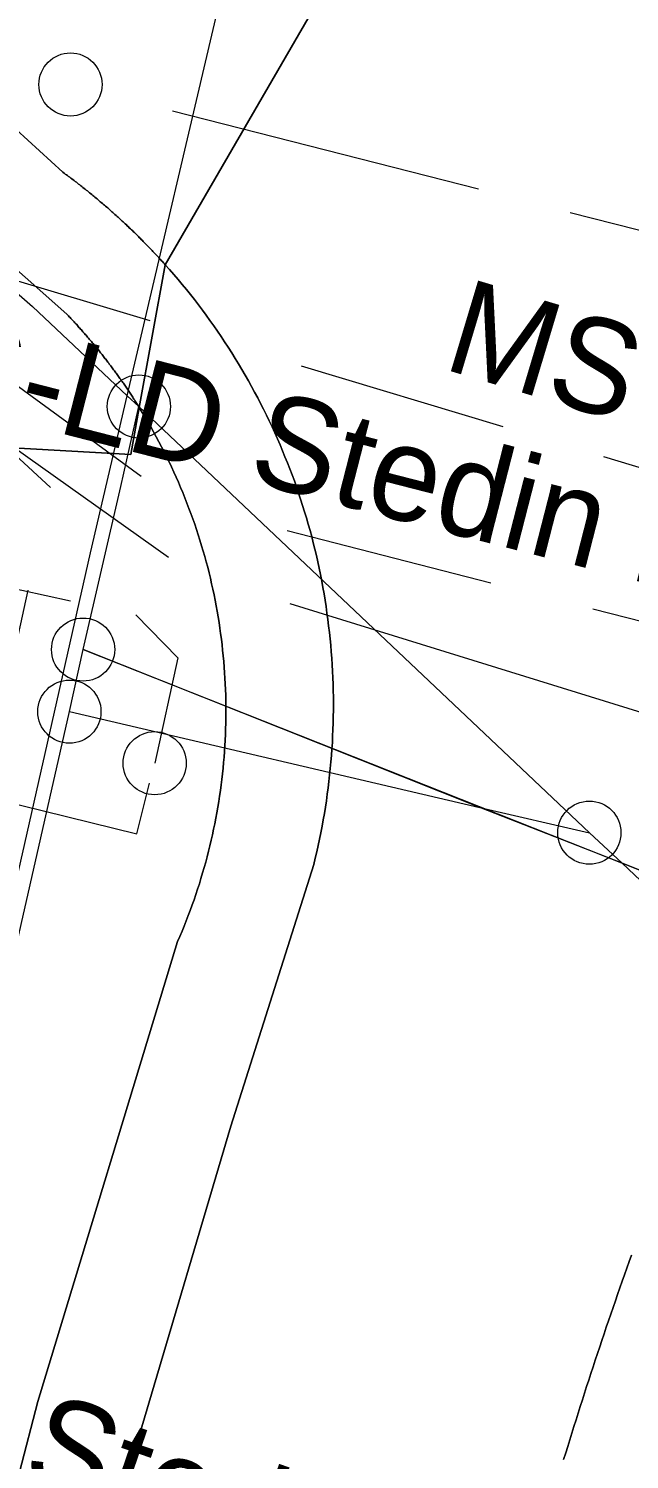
# Model space of a CAD drawing. Header units: metres. Extents: x 104718 to 105139, y 425172 to 425468.
# Drawn here: x 104802.12 to 104807.83, y 425300.92 to 425314.51 of the extents above; entities that cross this region are included whole.
import ezdxf
from ezdxf.enums import TextEntityAlignment as Align

# ---------------------------------------------------------------- set-up
doc = ezdxf.new("R2010")
doc.units = ezdxf.units.M
doc.header["$MEASUREMENT"] = 0
for name, pattern in [('KL-GAS_LD-SO', [13, 4, -2, 4, -3]), ('KL-LS-SO', [13, 4, -2, 4, -3]), ('KL-MS-SO', [13, 4, -2, 4, -3]), ('KL-WATER-SO', [9.5, 7, -2.5]), ('RI-GWA-SO', [18.45, 6, -1.8, 1.75, -1.8, 1.75, -1.8, 1.75, -1.8])]:
    doc.linetypes.add(name, pattern=pattern)
for name, color, linetype, lineweight in [('B-OI-KL-DATA_HULPSTUK-S', 90, 'Continuous', 18), ('B-OI-KL-DATA_MANTELBUIS-G', 90, 'Continuous', 18), ('B-OI-KL-ET_HULPSTUK-S', 10, 'Continuous', 18), ('B-OI-KL-ET_LS-G', 190, 'KL-LS-SO', 18), ('B-OI-KL-ET_MS-G', 130, 'KL-MS-SO', 18), ('B-OI-KL-ET_MS-T', 130, 'KL-MS-SO', 18), ('B-OI-KL-GAS_LD-G', 50, 'KL-GAS_LD-SO', 18), ('B-OI-KL-GAS_LD-T', 50, 'KL-GAS_LD-SO', 18), ('B-OI-KL-WATER_TRANSPORTLEIDING-G', 170, 'KL-WATER-SO', 18), ('B-OI-RI-GWA_RIOOLLEIDING-G', 30, 'RI-GWA-SO', 18), ('B-OI-RI-GWA_RIOOLPUT-S', 30, 'Continuous', 18), ('B-XX-VH-OPENVERHARDING_SIERBESTRATING-G', 90, 'Continuous', 18), ('B-XX-VH-OPENVERHARDING_STRAATBAKSTEEN-G', 90, 'Continuous', 18)]:
    doc.layers.add(name, color=color, linetype=linetype, lineweight=lineweight)

msp = doc.modelspace()

# ---------------------------------------------------------------- linework, layer by layer
at = {"layer": 'B-OI-KL-DATA_HULPSTUK-S'}
for centre in [(104803.17, 425310.92), (104803.17, 425310.92), (104803.17, 425310.92), (104802.64, 425308.61), (104802.64, 425308.61), (104802.64, 425308.61), (104802.51, 425308.02), (104802.51, 425308.02), (104802.51, 425308.02), (104807.45, 425306.87), (104807.45, 425306.87), (104807.45, 425306.87)]:
    msp.add_circle(centre, 0.3, dxfattribs=at)
at = {"layer": 'B-OI-KL-DATA_MANTELBUIS-G', "ltscale": 0.5, "flags": 128}
for points in [[(104906.97, 425368.44), (104906.94, 425368.4), (104906.17, 425367.3), (104902.22, 425361.65), (104892.71, 425362.61), (104891.59, 425362.75), (104890.46, 425362.8), (104889.33, 425362.74), (104888.21, 425362.58), (104887.11, 425362.33), (104886.03, 425361.98), (104884.99, 425361.54), (104879.01, 425358.45), (104839.67, 425336.35), (104828.03, 425328.9), (104823.01, 425323.59), (104820.31, 425317.24), (104815.59, 425308.8), (104813.34, 425304.79), (104811.19, 425305.22), (104807.76, 425306.58), (104806.41, 425307.11), (104802.64, 425308.61), (104802.64, 425308.61)], [(104796.14, 425280.85), (104796.57, 425282.69), (104798.8, 425292.26), (104799.43, 425295.02), (104802.71, 425309.53), (104803.06, 425311.02), (104803.96, 425314.87), (104805.54, 425320.8), (104806.07, 425322.8), (104817.51, 425332.28), (104829.68, 425340.81)], [(104799.23, 425314.43), (104802.16, 425311.87), (104803.06, 425311.02), (104803.17, 425310.92)], [(104802.64, 425308.61), (104802.64, 425308.61), (104803, 425310.16), (104803.17, 425310.92)], [(104803.17, 425310.92), (104807.45, 425306.87)], [(104802.51, 425308.02), (104802.64, 425308.61)], [(104802.64, 425308.61), (104811.19, 425305.22)], [(104802.64, 425308.61), (104811.19, 425305.22)], [(104796.12, 425280.86), (104796.57, 425282.69), (104799.65, 425295.43), (104802.51, 425308.02)], [(104802.51, 425308.02), (104806.41, 425307.11), (104807.45, 425306.87)], [(104807.45, 425306.87), (104807.76, 425306.58), (104812.76, 425301.85)]]:
    msp.add_lwpolyline(points, dxfattribs=at)
at = {"layer": 'B-OI-KL-ET_HULPSTUK-S'}
msp.add_circle((104803.32, 425307.53), 0.3, dxfattribs=at)
at = {"layer": 'B-OI-KL-ET_LS-G', "ltscale": 0.5, "flags": 128}
for points in [[(104801.69, 425307.22), (104802.33, 425310.15), (104800.21, 425312.11), (104799.45, 425312.81), (104799.14, 425313.1)], [(104801.49, 425308.05), (104801.76, 425309.24), (104803.14, 425308.94)], [(104803.14, 425308.94), (104803.54, 425308.53), (104803.32, 425307.53)], [(104801.69, 425307.22), (104803.15, 425306.86), (104803.32, 425307.53)]]:
    msp.add_lwpolyline(points, dxfattribs=at)
at = {"layer": 'B-OI-KL-ET_MS-G', "ltscale": 0.5, "flags": 128}
msp.add_lwpolyline([(104799.23, 425314.47), (104801.63, 425312.23), (104815.56, 425308.05), (104815.84, 425307.93), (104816.1, 425307.76), (104816.33, 425307.54), (104816.51, 425307.29), (104816.85, 425306.72)], dxfattribs=at)
at = {"layer": 'B-OI-KL-GAS_LD-G', "ltscale": 0.5, "flags": 128}
msp.add_lwpolyline([(104799.15, 425313.2), (104800.9, 425311.93), (104803.53, 425310.01), (104812.11, 425307.81)], dxfattribs=at)
at = {"layer": 'B-OI-KL-WATER_TRANSPORTLEIDING-G', "ltscale": 0.5, "flags": 128}
msp.add_lwpolyline([(104811.99, 425305.97), (104811.41, 425306.94), (104804.2, 425309.17), (104803.67, 425309.33), (104799.31, 425312.42), (104799.1, 425312.56)], dxfattribs=at)
at = {"layer": 'B-OI-RI-GWA_RIOOLLEIDING-G', "ltscale": 0.5, "flags": 128}
msp.add_lwpolyline([(104803.49, 425313.73), (104816.43, 425310.42)], dxfattribs=at)
at = {"layer": 'B-OI-RI-GWA_RIOOLPUT-S'}
msp.add_circle((104802.52, 425313.98), 0.3, dxfattribs=at)
at = {"layer": 'B-XX-VH-OPENVERHARDING_SIERBESTRATING-G', "ltscale": 0.5}
for points in [[(104799.453, 425315.887), (104802.449, 425313.145), (104802.449, 425313.145), (104802.46, 425313.137), (104802.47, 425313.129), (104802.481, 425313.121), (104802.492, 425313.114), (104802.502, 425313.106), (104802.513, 425313.098), (104802.524, 425313.09), (104802.534, 425313.082), (104802.545, 425313.074), (104802.555, 425313.066), (104802.566, 425313.058), (104802.576, 425313.05), (104802.587, 425313.041), (104802.597, 425313.033), (104802.608, 425313.025), (104802.618, 425313.017), (104802.629, 425313.009), (104802.639, 425313.001), (104802.649, 425312.992), (104802.66, 425312.984), (104802.67, 425312.976), (104802.681, 425312.968), (104802.691, 425312.959), (104802.701, 425312.951), (104802.711, 425312.943), (104802.722, 425312.934), (104802.732, 425312.926), (104802.742, 425312.917), (104802.752, 425312.909), (104802.763, 425312.9), (104802.773, 425312.892), (104802.783, 425312.883), (104802.793, 425312.875), (104802.803, 425312.866), (104802.813, 425312.858), (104802.824, 425312.849), (104802.834, 425312.84), (104802.844, 425312.832), (104802.854, 425312.823), (104802.864, 425312.814), (104802.874, 425312.806), (104802.884, 425312.797), (104802.894, 425312.788), (104802.904, 425312.78), (104802.914, 425312.771), (104802.923, 425312.762), (104802.933, 425312.753), (104802.943, 425312.744), (104802.953, 425312.735), (104802.963, 425312.726), (104802.973, 425312.718), (104802.983, 425312.709), (104802.992, 425312.7), (104803.002, 425312.691), (104803.012, 425312.682), (104803.022, 425312.673), (104803.031, 425312.664), (104803.041, 425312.655), (104803.051, 425312.645), (104803.06, 425312.636), (104803.07, 425312.627), (104803.079, 425312.618), (104803.089, 425312.609), (104803.099, 425312.6), (104803.108, 425312.591), (104803.118, 425312.581), (104803.127, 425312.572), (104803.137, 425312.563), (104803.146, 425312.554), (104803.156, 425312.544), (104803.165, 425312.535), (104803.174, 425312.526), (104803.184, 425312.516), (104803.193, 425312.507), (104803.203, 425312.497), (104803.212, 425312.488), (104803.221, 425312.479), (104803.231, 425312.469), (104803.24, 425312.46), (104803.249, 425312.45), (104803.258, 425312.441), (104803.267, 425312.431), (104803.277, 425312.422), (104803.286, 425312.412), (104803.295, 425312.402), (104803.304, 425312.393), (104803.313, 425312.383), (104803.322, 425312.373), (104803.331, 425312.364), (104803.34, 425312.354), (104803.35, 425312.344), (104803.359, 425312.335), (104803.367, 425312.325), (104803.376, 425312.315), (104803.385, 425312.305), (104803.394, 425312.296), (104803.403, 425312.286), (104803.412, 425312.276), (104803.421, 425312.266), (104803.421, 425312.266), (104805.412, 425315.705)], [(104805.412, 425315.705), (104803.421, 425312.266), (104803.421, 425312.266), (104803.462, 425312.22), (104803.502, 425312.173), (104803.542, 425312.126), (104803.582, 425312.079), (104803.621, 425312.031), (104803.66, 425311.983), (104803.698, 425311.935), (104803.735, 425311.886), (104803.773, 425311.836), (104803.809, 425311.787), (104803.845, 425311.737), (104803.881, 425311.687), (104803.916, 425311.636), (104803.951, 425311.585), (104803.985, 425311.533), (104804.019, 425311.482), (104804.052, 425311.43), (104804.085, 425311.377), (104804.117, 425311.325), (104804.148, 425311.272), (104804.18, 425311.219), (104804.21, 425311.165), (104804.24, 425311.111), (104804.27, 425311.057), (104804.299, 425311.002), (104804.327, 425310.948), (104804.355, 425310.893), (104804.382, 425310.837), (104804.409, 425310.782), (104804.435, 425310.726), (104804.461, 425310.67), (104804.486, 425310.613), (104804.511, 425310.557), (104804.535, 425310.5), (104804.558, 425310.443), (104804.581, 425310.386), (104804.604, 425310.328), (104804.625, 425310.27), (104804.647, 425310.213), (104804.667, 425310.154), (104804.687, 425310.096), (104804.707, 425310.038), (104804.726, 425309.979), (104804.744, 425309.92), (104804.762, 425309.861), (104804.779, 425309.802), (104804.796, 425309.742), (104804.812, 425309.683), (104804.827, 425309.623), (104804.842, 425309.563), (104804.856, 425309.503), (104804.87, 425309.443), (104804.883, 425309.382), (104804.895, 425309.322), (104804.907, 425309.261), (104804.918, 425309.201), (104804.929, 425309.14), (104804.939, 425309.079), (104804.949, 425309.018), (104804.957, 425308.957), (104804.966, 425308.896), (104804.973, 425308.835), (104804.98, 425308.773), (104804.987, 425308.712), (104804.993, 425308.651), (104804.998, 425308.589), (104805.003, 425308.528), (104805.007, 425308.466), (104805.01, 425308.404), (104805.013, 425308.343), (104805.015, 425308.281), (104805.017, 425308.22), (104805.018, 425308.158), (104805.018, 425308.096), (104805.018, 425308.034), (104805.017, 425307.973), (104805.015, 425307.911), (104805.013, 425307.849), (104805.011, 425307.788), (104805.008, 425307.726), (104805.004, 425307.665), (104804.999, 425307.603), (104804.994, 425307.542), (104804.988, 425307.48), (104804.982, 425307.419), (104804.975, 425307.357), (104804.968, 425307.296), (104804.96, 425307.235), (104804.951, 425307.174), (104804.942, 425307.113), (104804.932, 425307.052), (104804.921, 425306.991), (104804.91, 425306.931), (104804.898, 425306.87), (104804.886, 425306.81), (104804.873, 425306.749), (104804.86, 425306.689), (104804.846, 425306.629), (104804.831, 425306.569), (104804.831, 425306.569), (104804.044, 425304.08), (104803.197, 425301.225), (104801.561, 425295.055)], [(104807.205, 425300.913), (104807.225, 425300.976), (104807.244, 425301.039), (104807.264, 425301.102), (104807.284, 425301.165), (104807.303, 425301.228), (104807.323, 425301.291), (104807.343, 425301.354), (104807.363, 425301.417), (104807.384, 425301.48), (104807.404, 425301.543), (104807.424, 425301.606), (104807.445, 425301.669), (104807.465, 425301.732), (104807.486, 425301.794), (104807.506, 425301.857), (104807.527, 425301.92), (104807.548, 425301.983), (104807.569, 425302.045), (104807.59, 425302.108), (104807.611, 425302.171), (104807.633, 425302.233), (104807.654, 425302.296), (104807.675, 425302.358), (104807.697, 425302.421), (104807.718, 425302.483), (104807.74, 425302.545), (104807.762, 425302.608), (104807.784, 425302.67), (104807.806, 425302.733), (104807.828, 425302.795), (104807.85, 425302.857)]]:
    msp.add_lwpolyline(points, dxfattribs=at)
at = {"layer": 'B-XX-VH-OPENVERHARDING_STRAATBAKSTEEN-G', "ltscale": 0.5}
for points in [[(104798.639, 425315.216), (104802.486, 425311.797), (104802.486, 425311.797), (104802.494, 425311.789), (104802.502, 425311.781), (104802.509, 425311.772), (104802.517, 425311.764), (104802.525, 425311.756), (104802.533, 425311.748), (104802.54, 425311.739), (104802.548, 425311.731), (104802.556, 425311.723), (104802.563, 425311.714), (104802.571, 425311.706), (104802.579, 425311.698), (104802.586, 425311.689), (104802.594, 425311.681), (104802.601, 425311.672), (104802.609, 425311.664), (104802.616, 425311.655), (104802.624, 425311.647), (104802.631, 425311.639), (104802.639, 425311.63), (104802.646, 425311.621), (104802.654, 425311.613), (104802.661, 425311.604), (104802.669, 425311.596), (104802.676, 425311.587), (104802.683, 425311.579), (104802.691, 425311.57), (104802.698, 425311.561), (104802.705, 425311.553), (104802.713, 425311.544), (104802.72, 425311.536), (104802.727, 425311.527), (104802.735, 425311.518), (104802.742, 425311.509), (104802.749, 425311.501), (104802.756, 425311.492), (104802.763, 425311.483), (104802.771, 425311.474), (104802.778, 425311.466), (104802.785, 425311.457), (104802.792, 425311.448), (104802.799, 425311.439), (104802.806, 425311.43), (104802.813, 425311.422), (104802.82, 425311.413), (104802.827, 425311.404), (104802.834, 425311.395), (104802.841, 425311.386), (104802.848, 425311.377), (104802.855, 425311.368), (104802.862, 425311.359), (104802.869, 425311.35), (104802.876, 425311.341), (104802.883, 425311.332), (104802.889, 425311.323), (104802.896, 425311.314), (104802.903, 425311.305), (104802.91, 425311.296), (104802.917, 425311.287), (104802.923, 425311.278), (104802.93, 425311.269), (104802.937, 425311.26), (104802.944, 425311.25), (104802.95, 425311.241), (104802.957, 425311.232), (104802.964, 425311.223), (104802.97, 425311.214), (104802.977, 425311.205), (104802.983, 425311.195), (104802.99, 425311.186), (104802.997, 425311.177), (104803.003, 425311.168), (104803.01, 425311.158), (104803.016, 425311.149), (104803.023, 425311.14), (104803.029, 425311.131), (104803.035, 425311.121), (104803.042, 425311.112), (104803.048, 425311.103), (104803.055, 425311.093), (104803.061, 425311.084), (104803.067, 425311.074), (104803.074, 425311.065), (104803.08, 425311.056), (104803.086, 425311.046), (104803.092, 425311.037), (104803.099, 425311.027), (104803.105, 425311.018), (104803.111, 425311.008), (104803.117, 425310.999), (104803.123, 425310.989), (104803.13, 425310.98), (104803.136, 425310.97), (104803.142, 425310.961), (104803.148, 425310.951), (104803.154, 425310.942), (104803.16, 425310.932), (104803.166, 425310.923), (104803.172, 425310.913), (104803.172, 425310.913), (104803.174, 425310.909), (104803.421, 425312.266), (104803.421, 425312.266), (104803.412, 425312.276), (104803.403, 425312.286), (104803.394, 425312.296), (104803.385, 425312.305), (104803.376, 425312.315), (104803.367, 425312.325), (104803.359, 425312.335), (104803.35, 425312.344), (104803.34, 425312.354), (104803.331, 425312.364), (104803.322, 425312.373), (104803.313, 425312.383), (104803.304, 425312.393), (104803.295, 425312.402), (104803.286, 425312.412), (104803.277, 425312.422), (104803.267, 425312.431), (104803.258, 425312.441), (104803.249, 425312.45), (104803.24, 425312.46), (104803.231, 425312.469), (104803.221, 425312.479), (104803.212, 425312.488), (104803.203, 425312.497), (104803.193, 425312.507), (104803.184, 425312.516), (104803.174, 425312.526), (104803.165, 425312.535), (104803.156, 425312.544), (104803.146, 425312.554), (104803.137, 425312.563), (104803.127, 425312.572), (104803.118, 425312.581), (104803.108, 425312.591), (104803.099, 425312.6), (104803.089, 425312.609), (104803.079, 425312.618), (104803.07, 425312.627), (104803.06, 425312.636), (104803.051, 425312.645), (104803.041, 425312.655), (104803.031, 425312.664), (104803.022, 425312.673), (104803.012, 425312.682), (104803.002, 425312.691), (104802.992, 425312.7), (104802.983, 425312.709), (104802.973, 425312.718), (104802.963, 425312.726), (104802.953, 425312.735), (104802.943, 425312.744), (104802.933, 425312.753), (104802.923, 425312.762), (104802.914, 425312.771), (104802.904, 425312.78), (104802.894, 425312.788), (104802.884, 425312.797), (104802.874, 425312.806), (104802.864, 425312.814), (104802.854, 425312.823), (104802.844, 425312.832), (104802.834, 425312.84), (104802.824, 425312.849), (104802.813, 425312.858), (104802.803, 425312.866), (104802.793, 425312.875), (104802.783, 425312.883), (104802.773, 425312.892), (104802.763, 425312.9), (104802.752, 425312.909), (104802.742, 425312.917), (104802.732, 425312.926), (104802.722, 425312.934), (104802.711, 425312.943), (104802.701, 425312.951), (104802.691, 425312.959), (104802.681, 425312.968), (104802.67, 425312.976), (104802.66, 425312.984), (104802.649, 425312.992), (104802.639, 425313.001), (104802.629, 425313.009), (104802.618, 425313.017), (104802.608, 425313.025), (104802.597, 425313.033), (104802.587, 425313.041), (104802.576, 425313.05), (104802.566, 425313.058), (104802.555, 425313.066), (104802.545, 425313.074), (104802.534, 425313.082), (104802.524, 425313.09), (104802.513, 425313.098), (104802.502, 425313.106), (104802.492, 425313.114), (104802.481, 425313.121), (104802.47, 425313.129), (104802.46, 425313.137), (104802.449, 425313.145), (104802.449, 425313.145), (104799.453, 425315.887)], [(104801.242, 425310.568), (104803.093, 425310.463), (104803.174, 425310.909), (104803.172, 425310.913), (104803.172, 425310.913), (104803.166, 425310.923), (104803.16, 425310.932), (104803.154, 425310.942), (104803.148, 425310.951), (104803.142, 425310.961), (104803.136, 425310.97), (104803.13, 425310.98), (104803.123, 425310.989), (104803.117, 425310.999), (104803.111, 425311.008), (104803.105, 425311.018), (104803.099, 425311.027), (104803.092, 425311.037), (104803.086, 425311.046), (104803.08, 425311.056), (104803.074, 425311.065), (104803.067, 425311.074), (104803.061, 425311.084), (104803.055, 425311.093), (104803.048, 425311.103), (104803.042, 425311.112), (104803.035, 425311.121), (104803.029, 425311.131), (104803.023, 425311.14), (104803.016, 425311.149), (104803.01, 425311.158), (104803.003, 425311.168), (104802.997, 425311.177), (104802.99, 425311.186), (104802.983, 425311.195), (104802.977, 425311.205), (104802.97, 425311.214), (104802.964, 425311.223), (104802.957, 425311.232), (104802.95, 425311.241), (104802.944, 425311.25), (104802.937, 425311.26), (104802.93, 425311.269), (104802.923, 425311.278), (104802.917, 425311.287), (104802.91, 425311.296), (104802.903, 425311.305), (104802.896, 425311.314), (104802.889, 425311.323), (104802.883, 425311.332), (104802.876, 425311.341), (104802.869, 425311.35), (104802.862, 425311.359), (104802.855, 425311.368), (104802.848, 425311.377), (104802.841, 425311.386), (104802.834, 425311.395), (104802.827, 425311.404), (104802.82, 425311.413), (104802.813, 425311.422), (104802.806, 425311.43), (104802.799, 425311.439), (104802.792, 425311.448), (104802.785, 425311.457), (104802.778, 425311.466), (104802.771, 425311.474), (104802.763, 425311.483), (104802.756, 425311.492), (104802.749, 425311.501), (104802.742, 425311.509), (104802.735, 425311.518), (104802.727, 425311.527), (104802.72, 425311.536), (104802.713, 425311.544), (104802.705, 425311.553), (104802.698, 425311.561), (104802.691, 425311.57), (104802.683, 425311.579), (104802.676, 425311.587), (104802.669, 425311.596), (104802.661, 425311.604), (104802.654, 425311.613), (104802.646, 425311.621), (104802.639, 425311.63), (104802.631, 425311.639), (104802.624, 425311.647), (104802.616, 425311.655), (104802.609, 425311.664), (104802.601, 425311.672), (104802.594, 425311.681), (104802.586, 425311.689), (104802.579, 425311.698), (104802.571, 425311.706), (104802.563, 425311.714), (104802.556, 425311.723), (104802.548, 425311.731), (104802.54, 425311.739), (104802.533, 425311.748), (104802.525, 425311.756), (104802.517, 425311.764), (104802.509, 425311.772), (104802.502, 425311.781), (104802.494, 425311.789), (104802.486, 425311.797), (104802.486, 425311.797), (104798.639, 425315.216)], [(104801.561, 425295.055), (104803.197, 425301.225), (104804.044, 425304.08), (104804.831, 425306.569), (104804.831, 425306.569), (104804.846, 425306.629), (104804.86, 425306.689), (104804.873, 425306.749), (104804.886, 425306.81), (104804.898, 425306.87), (104804.91, 425306.931), (104804.921, 425306.991), (104804.932, 425307.052), (104804.942, 425307.113), (104804.951, 425307.174), (104804.96, 425307.235), (104804.968, 425307.296), (104804.975, 425307.357), (104804.982, 425307.419), (104804.988, 425307.48), (104804.994, 425307.542), (104804.999, 425307.603), (104805.004, 425307.665), (104805.008, 425307.726), (104805.011, 425307.788), (104805.013, 425307.849), (104805.015, 425307.911), (104805.017, 425307.973), (104805.018, 425308.034), (104805.018, 425308.096), (104805.018, 425308.158), (104805.017, 425308.22), (104805.015, 425308.281), (104805.013, 425308.343), (104805.01, 425308.404), (104805.007, 425308.466), (104805.003, 425308.528), (104804.998, 425308.589), (104804.993, 425308.651), (104804.987, 425308.712), (104804.98, 425308.773), (104804.973, 425308.835), (104804.966, 425308.896), (104804.957, 425308.957), (104804.949, 425309.018), (104804.939, 425309.079), (104804.929, 425309.14), (104804.918, 425309.201), (104804.907, 425309.261), (104804.895, 425309.322), (104804.883, 425309.382), (104804.87, 425309.443), (104804.856, 425309.503), (104804.842, 425309.563), (104804.827, 425309.623), (104804.812, 425309.683), (104804.796, 425309.742), (104804.779, 425309.802), (104804.762, 425309.861), (104804.744, 425309.92), (104804.726, 425309.979), (104804.707, 425310.038), (104804.687, 425310.096), (104804.667, 425310.154), (104804.647, 425310.213), (104804.625, 425310.27), (104804.604, 425310.328), (104804.581, 425310.386), (104804.558, 425310.443), (104804.535, 425310.5), (104804.511, 425310.557), (104804.486, 425310.613), (104804.461, 425310.67), (104804.435, 425310.726), (104804.409, 425310.782), (104804.382, 425310.837), (104804.355, 425310.893), (104804.327, 425310.948), (104804.299, 425311.002), (104804.27, 425311.057), (104804.24, 425311.111), (104804.21, 425311.165), (104804.18, 425311.219), (104804.148, 425311.272), (104804.117, 425311.325), (104804.085, 425311.377), (104804.052, 425311.43), (104804.019, 425311.482), (104803.985, 425311.533), (104803.951, 425311.585), (104803.916, 425311.636), (104803.881, 425311.687), (104803.845, 425311.737), (104803.809, 425311.787), (104803.773, 425311.836), (104803.735, 425311.886), (104803.698, 425311.935), (104803.66, 425311.983), (104803.621, 425312.031), (104803.582, 425312.079), (104803.542, 425312.126), (104803.502, 425312.173), (104803.462, 425312.22), (104803.421, 425312.266), (104803.421, 425312.266), (104803.174, 425310.909), (104803.174, 425310.909), (104803.202, 425310.863), (104803.23, 425310.818), (104803.257, 425310.772), (104803.283, 425310.725), (104803.31, 425310.679), (104803.335, 425310.632), (104803.361, 425310.585), (104803.385, 425310.537), (104803.41, 425310.49), (104803.434, 425310.442), (104803.457, 425310.394), (104803.48, 425310.346), (104803.502, 425310.297), (104803.524, 425310.248), (104803.546, 425310.2), (104803.567, 425310.15), (104803.588, 425310.101), (104803.608, 425310.051), (104803.627, 425310.002), (104803.646, 425309.952), (104803.665, 425309.902), (104803.683, 425309.851), (104803.701, 425309.801), (104803.718, 425309.75), (104803.734, 425309.7), (104803.75, 425309.649), (104803.766, 425309.597), (104803.781, 425309.546), (104803.796, 425309.495), (104803.81, 425309.443), (104803.824, 425309.392), (104803.837, 425309.34), (104803.849, 425309.288), (104803.861, 425309.236), (104803.873, 425309.184), (104803.884, 425309.131), (104803.895, 425309.079), (104803.905, 425309.026), (104803.914, 425308.974), (104803.923, 425308.921), (104803.932, 425308.868), (104803.94, 425308.815), (104803.947, 425308.763), (104803.954, 425308.71), (104803.961, 425308.656), (104803.966, 425308.603), (104803.972, 425308.55), (104803.977, 425308.497), (104803.981, 425308.444), (104803.985, 425308.39), (104803.988, 425308.337), (104803.991, 425308.284), (104803.993, 425308.23), (104803.995, 425308.177), (104803.996, 425308.123), (104803.997, 425308.07), (104803.997, 425308.016), (104803.997, 425307.963), (104803.996, 425307.91), (104803.994, 425307.856), (104803.992, 425307.803), (104803.99, 425307.749), (104803.987, 425307.696), (104803.984, 425307.643), (104803.98, 425307.589), (104803.975, 425307.536), (104803.97, 425307.483), (104803.964, 425307.43), (104803.958, 425307.377), (104803.952, 425307.324), (104803.945, 425307.271), (104803.937, 425307.218), (104803.929, 425307.165), (104803.92, 425307.112), (104803.911, 425307.059), (104803.901, 425307.007), (104803.891, 425306.954), (104803.88, 425306.902), (104803.869, 425306.85), (104803.857, 425306.798), (104803.845, 425306.746), (104803.832, 425306.694), (104803.819, 425306.642), (104803.805, 425306.59), (104803.791, 425306.539), (104803.776, 425306.487), (104803.76, 425306.436), (104803.745, 425306.385), (104803.728, 425306.334), (104803.711, 425306.284), (104803.694, 425306.233), (104803.676, 425306.183), (104803.658, 425306.132), (104803.639, 425306.082), (104803.62, 425306.032), (104803.6, 425305.983), (104803.58, 425305.933), (104803.559, 425305.884), (104803.538, 425305.835), (104803.538, 425305.835), (104802.211, 425301.464), (104802.035, 425300.793)], [(104802.035, 425300.793), (104802.211, 425301.464), (104803.538, 425305.835), (104803.538, 425305.835), (104803.559, 425305.884), (104803.58, 425305.933), (104803.6, 425305.983), (104803.62, 425306.032), (104803.639, 425306.082), (104803.658, 425306.132), (104803.676, 425306.183), (104803.694, 425306.233), (104803.711, 425306.284), (104803.728, 425306.334), (104803.745, 425306.385), (104803.76, 425306.436), (104803.776, 425306.487), (104803.791, 425306.539), (104803.805, 425306.59), (104803.819, 425306.642), (104803.832, 425306.694), (104803.845, 425306.746), (104803.857, 425306.798), (104803.869, 425306.85), (104803.88, 425306.902), (104803.891, 425306.954), (104803.901, 425307.007), (104803.911, 425307.059), (104803.92, 425307.112), (104803.929, 425307.165), (104803.937, 425307.218), (104803.945, 425307.271), (104803.952, 425307.324), (104803.958, 425307.377), (104803.964, 425307.43), (104803.97, 425307.483), (104803.975, 425307.536), (104803.98, 425307.589), (104803.984, 425307.643), (104803.987, 425307.696), (104803.99, 425307.749), (104803.992, 425307.803), (104803.994, 425307.856), (104803.996, 425307.91), (104803.997, 425307.963), (104803.997, 425308.016), (104803.997, 425308.07), (104803.996, 425308.123), (104803.995, 425308.177), (104803.993, 425308.23), (104803.991, 425308.284), (104803.988, 425308.337), (104803.985, 425308.39), (104803.981, 425308.444), (104803.977, 425308.497), (104803.972, 425308.55), (104803.966, 425308.603), (104803.961, 425308.656), (104803.954, 425308.71), (104803.947, 425308.763), (104803.94, 425308.815), (104803.932, 425308.868), (104803.923, 425308.921), (104803.914, 425308.974), (104803.905, 425309.026), (104803.895, 425309.079), (104803.884, 425309.131), (104803.873, 425309.184), (104803.861, 425309.236), (104803.849, 425309.288), (104803.837, 425309.34), (104803.824, 425309.392), (104803.81, 425309.443), (104803.796, 425309.495), (104803.781, 425309.546), (104803.766, 425309.597), (104803.75, 425309.649), (104803.734, 425309.7), (104803.718, 425309.75), (104803.701, 425309.801), (104803.683, 425309.851), (104803.665, 425309.902), (104803.646, 425309.952), (104803.627, 425310.002), (104803.608, 425310.051), (104803.588, 425310.101), (104803.567, 425310.15), (104803.546, 425310.2), (104803.524, 425310.248), (104803.502, 425310.297), (104803.48, 425310.346), (104803.457, 425310.394), (104803.434, 425310.442), (104803.41, 425310.49), (104803.385, 425310.537), (104803.361, 425310.585), (104803.335, 425310.632), (104803.31, 425310.679), (104803.283, 425310.725), (104803.257, 425310.772), (104803.23, 425310.818), (104803.202, 425310.863), (104803.174, 425310.909), (104803.174, 425310.909), (104803.093, 425310.463), (104801.242, 425310.568)], [(104807.85, 425302.857), (104807.828, 425302.795), (104807.806, 425302.733), (104807.784, 425302.67), (104807.762, 425302.608), (104807.74, 425302.545), (104807.718, 425302.483), (104807.697, 425302.421), (104807.675, 425302.358), (104807.654, 425302.296), (104807.633, 425302.233), (104807.611, 425302.171), (104807.59, 425302.108), (104807.569, 425302.045), (104807.548, 425301.983), (104807.527, 425301.92), (104807.506, 425301.857), (104807.486, 425301.794), (104807.465, 425301.732), (104807.445, 425301.669), (104807.424, 425301.606), (104807.404, 425301.543), (104807.384, 425301.48), (104807.363, 425301.417), (104807.343, 425301.354), (104807.323, 425301.291), (104807.303, 425301.228), (104807.284, 425301.165), (104807.264, 425301.102), (104807.244, 425301.039), (104807.225, 425300.976), (104807.205, 425300.913)]]:
    msp.add_lwpolyline(points, dxfattribs=at)

# ---------------------------------------------------------------- texts
at = {"layer": 'B-OI-KL-ET_MS-T'}
msp.add_text('MS Stedin', height=0.9, rotation=343.297, dxfattribs=at).set_placement((104808.828, 425310.916), align=Align.MIDDLE_CENTER)
at = {"layer": 'B-OI-KL-GAS_LD-T'}
for s, rotation, p in [('G-LD Stedin 110 mm PVC', 345.6186, (104808.021, 425309.695)), ('G-LD Stedin 32 mm PE', 341.1158, (104805.087, 425300.146))]:
    msp.add_text(s, height=0.9, rotation=rotation, dxfattribs=at).set_placement(p, align=Align.MIDDLE_CENTER)

doc.saveas('drawing.dxf')
